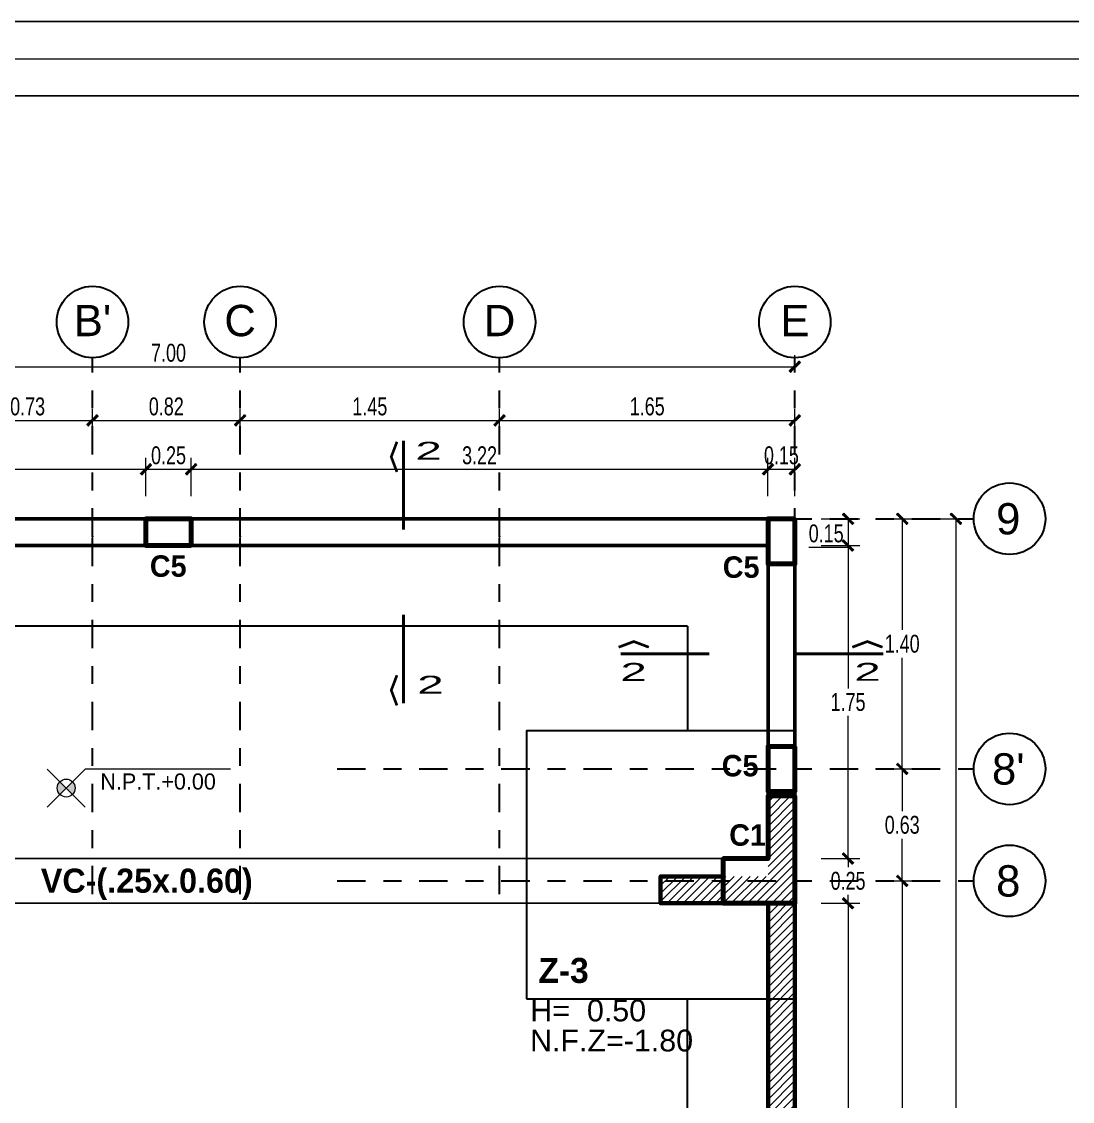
# Model space of a CAD drawing. Header units: millimetres. Extents: x 10559 to 10691, y -16579 to -16550.
# Drawn here: x 10564.42 to 10570.29, y -16556.39 to -16550.35 of the extents above; entities that cross this region are included whole.
import ezdxf
from ezdxf.enums import TextEntityAlignment as Align

# ---------------------------------------------------------------- set-up
doc = ezdxf.new("R2010")
doc.units = ezdxf.units.MM
doc.linetypes.add('Punto & Rayas', pattern=[0.335139, 0.15875, -0.088194, 0, -0.088194])
for name, color, linetype, lineweight in [('cimentacion', 4, 'Continuous', 30), ('COLUMNAS', 3, 'Continuous', 80), ('p2', 53, 'Continuous', 20), ('P6', 255, 'Continuous', 20), ('Pluma 0.09', 5, 'Continuous', 0), ('TEXTO 2', 3, 'Continuous', 5), ('TEXTO VIGAS', 3, 'Continuous', 20)]:
    doc.layers.add(name, color=color, linetype=linetype, lineweight=lineweight)
for name, color, linetype in [('Nuevo_Estructura - Forjados', 7, 'Continuous'), ('Texto', 5, 'Continuous'), ('Textos', 8, 'Continuous')]:
    doc.layers.add(name, color=color, linetype=linetype)
doc.layers.add('Nuevo_Estructura - Forjados_Pluma_Nº__209', color=7, linetype='Continuous', lineweight=30, true_color=0x3e4f7b)
doc.layers.add('Nuevo_Estructura - Forjados_Pluma_Nº__219', color=7, linetype='Continuous', lineweight=13, true_color=0x404b6a)
doc.styles.add('ARIAL', font='arial.ttf')
doc.styles.add('Estilo_Generado_1', font='arial.ttf')
doc.styles.add('Henry', font='GOTHICB.TTF')
doc.styles.add('mahico', font='GOTHIC.TTF', dxfattribs={"width": 0.75})
doc.styles.add('style1', font='arial.ttf')
doc.styles.add('stylus', font='stylu.ttf')
doc.dimstyles.new('Copia de 50 P', dxfattribs={"dimtxt": 0.1, "dimasz": 0.01, "dimexe": 0.065, "dimexo": 0.0625, "dimgap": 0.025, "dimtad": 1, "dimtih": 1, "dimtoh": 1, "dimzin": 0, "dimdsep": 46, "dimtxsty": 'mahico', "dimblk": 'pa cotas', "dimcen": 0.09, "dimdle": 0.3, "dimclrd": 256, "dimclre": 256, "dimclrt": 256, "dimadec": 0, "dimazin": 0, "dimtfac": 1, "dimtofl": 0, "dimtmove": 0, "dimatfit": 3, "dimfxl": 0.15, "dimfxlon": 1, "dimtolj": 1, "dimtzin": 0, "dimlwd": 5, "dimlwe": 5, "dimarcsym": 0})

# ---------------------------------------------------------------- blocks, each defined once
blk = doc.blocks.new('A$C25241A85')
at = {"layer": 'p2', "lineweight": 9}
h = blk.add_hatch(color=256, dxfattribs=at)
h.paths.add_polyline_path([(0.0707, 0.1414, 0.198912), (0.0561, 0.1061, 0.198912), (0.0707, 0.0707), (0.1061, 0.1061)])
h.paths.add_polyline_path([(0.1061, 0.1061), (0.1414, 0.0707, 0.198912), (0.1561, 0.1061, 0.198912), (0.1414, 0.1414)])
at = {"layer": 'p2'}
blk.add_line((0.2121, 0), (0, 0.2121), dxfattribs=at)
blk.add_lwpolyline([(1.0236, 0.2121), (0.2121, 0.2121), (0, 0)], dxfattribs=at)
blk.add_circle((0.1061, 0.1061), 0.05, dxfattribs=at)
blk = doc.blocks.new('Marcador de red estándar')
at = {"layer": 'Nuevo_Estructura - Forjados_Pluma_Nº__209', "color": 167, "linetype": 'Punto & Rayas', "lineweight": 30, "true_color": 0x3e4f7b}
for p, q in [((7.9, 0), (9.9, 0)), ((9.9, 0), (10.9, 0))]:
    blk.add_line(p, q, dxfattribs=at)
at = {"layer": 'Nuevo_Estructura - Forjados_Pluma_Nº__209', "color": 167, "linetype": 'Continuous', "lineweight": 30, "true_color": 0x3e4f7b}
blk.add_circle((11.1, 0), 0.2, dxfattribs=at)
at = {"layer": 'Nuevo_Estructura - Forjados_Pluma_Nº__209', "color": 167, "linetype": 'Punto & Rayas', "lineweight": 30, "true_color": 0x3e4f7b}
blk.add_point((9.9, 0), dxfattribs=at)
blk.add_point((9.9, 0), dxfattribs=at)
at = {"layer": 'Nuevo_Estructura - Forjados_Pluma_Nº__219', "color": 167, "lineweight": 13, "true_color": 0x404b6a, "style": 'Estilo_Generado_1'}
for tag, p in [('AC_MarkerText_1_0', (-10.9725, -0.04)), ('AC_MarkerText_1_1', (11.2275, -0.04))]:
    blk.add_attdef(tag, text='', height=0.175, rotation=270, dxfattribs=at).set_placement(p, align=Align.TOP_CENTER)
blk = doc.blocks.new('Marcador de red estándar_2')
at = {"layer": 'Nuevo_Estructura - Forjados_Pluma_Nº__209', "color": 167, "linetype": 'Punto & Rayas', "lineweight": 30, "true_color": 0x3e4f7b}
for p, q in [((-0.9423, 0), (-4.5, 0)), ((0.9423, 0), (4.5, 0))]:
    blk.add_line(p, q, dxfattribs=at)
at = {"layer": 'Nuevo_Estructura - Forjados_Pluma_Nº__209', "color": 167, "linetype": 'Continuous', "lineweight": 30, "true_color": 0x3e4f7b}
for centre in [(-4.7, 0), (4.7, 0)]:
    blk.add_circle(centre, 0.2, dxfattribs=at)
at = {"layer": 'Nuevo_Estructura - Forjados_Pluma_Nº__209', "color": 167, "linetype": 'Punto & Rayas', "lineweight": 30, "true_color": 0x3e4f7b}
blk.add_point((0.9423, 0), dxfattribs=at)
blk.add_point((0.9423, 0), dxfattribs=at)
at = {"layer": 'Nuevo_Estructura - Forjados_Pluma_Nº__219', "color": 167, "lineweight": 13, "true_color": 0x404b6a, "style": 'Estilo_Generado_1'}
for tag, p in [('AC_MarkerText_1_0', (-4.7, -0.1675)), ('AC_MarkerText_1_1', (4.7, -0.1675))]:
    blk.add_attdef(tag, text='', height=0.175, rotation=180, dxfattribs=at).set_placement(p, align=Align.TOP_CENTER)
blk = doc.blocks.new('pa cotas')
h = blk.add_hatch(color=256)
h.paths.add_polyline_path([(2.38, 3.09), (-3.09, -2.38), (-2.38, -3.09)])
h.paths.add_polyline_path([(3.09, 2.38), (2.38, 3.09), (-2.38, -3.09)])
blk.add_line((-2.38, -3.09), (2.38, 3.09))
blk.add_lwpolyline([(3.09, 2.38), (2.38, 3.09), (-3.09, -2.38), (-2.38, -3.09)], close=True)
blk = doc.blocks.new('*D493')
at = {"lineweight": 5, "transparency": 16777216}
for p, q in [((10608.2027, -16552.1931), (10608.4177, -16552.1931)), ((10608.3527, -16552.2031), (10608.3527, -16562.1156)), ((10608.3527, -16572.1831), (10608.3527, -16562.2706)), ((10608.3527, -16572.1931), (10608.4177, -16572.1931))]:
    blk.add_line(p, q, dxfattribs=at)
at = {"layer": 'Defpoints', "color": 0, "transparency": 16777216}
for p in [(10607.4527, -16552.1931), (10608.3527, -16572.1931), (10608.3527, -16572.1931)]:
    blk.add_point(p, dxfattribs=at)
at = {"lineweight": 5, "transparency": 16777216, "xscale": 0.01, "yscale": 0.01, "zscale": 0.01}
for p, rotation in [((10608.3527, -16552.1931), 90), ((10608.3527, -16572.1931), 270)]:
    blk.add_blockref('pa cotas', p, dxfattribs=dict(at, rotation=rotation))
at = {"transparency": 16777216, "insert": (10608.3527, -16562.1931), "char_height": 0.1, "attachment_point": 5, "style": 'mahico'}
blk.add_mtext('\\A1;20.00', dxfattribs=at)
blk = doc.blocks.new('*D494')
at = {"lineweight": 5, "transparency": 16777216}
for p, q in [((10607.9027, -16552.1931), (10608.1177, -16552.1931)), ((10608.0527, -16552.2031), (10608.0527, -16552.815)), ((10608.0527, -16553.582), (10608.0527, -16552.9701)), ((10607.9027, -16553.592), (10608.1177, -16553.592))]:
    blk.add_line(p, q, dxfattribs=at)
at = {"layer": 'Defpoints', "color": 0, "transparency": 16777216}
for p in [(10607.4527, -16552.1931), (10607.4527, -16553.592), (10608.0527, -16553.592)]:
    blk.add_point(p, dxfattribs=at)
at = {"lineweight": 5, "transparency": 16777216, "xscale": 0.01, "yscale": 0.01, "zscale": 0.01}
for p, rotation in [((10608.0527, -16552.1931), 90), ((10608.0527, -16553.592), 270)]:
    blk.add_blockref('pa cotas', p, dxfattribs=dict(at, rotation=rotation))
at = {"transparency": 16777216, "insert": (10608.0527, -16552.8925), "char_height": 0.1, "attachment_point": 5, "style": 'mahico'}
blk.add_mtext('\\A1;1.40', dxfattribs=at)
blk = doc.blocks.new('*D495')
at = {"lineweight": 5, "transparency": 16777216}
for p, q in [((10607.9027, -16553.592), (10608.1177, -16553.592)), ((10608.0527, -16553.602), (10608.0527, -16553.8275)), ((10608.0527, -16554.2081), (10608.0527, -16553.9826)), ((10607.9027, -16554.2181), (10608.1177, -16554.2181))]:
    blk.add_line(p, q, dxfattribs=at)
at = {"layer": 'Defpoints', "color": 0, "transparency": 16777216}
for p in [(10607.4527, -16553.592), (10607.4527, -16554.2181), (10608.0527, -16554.2181)]:
    blk.add_point(p, dxfattribs=at)
at = {"lineweight": 5, "transparency": 16777216, "xscale": 0.01, "yscale": 0.01, "zscale": 0.01}
for p, rotation in [((10608.0527, -16553.592), 90), ((10608.0527, -16554.2181), 270)]:
    blk.add_blockref('pa cotas', p, dxfattribs=dict(at, rotation=rotation))
at = {"transparency": 16777216, "insert": (10608.0527, -16553.905), "char_height": 0.1, "attachment_point": 5, "style": 'mahico'}
blk.add_mtext('\\A1;0.63', dxfattribs=at)
blk = doc.blocks.new('*D496')
at = {"lineweight": 5, "transparency": 16777216}
for p, q in [((10607.9027, -16554.2181), (10608.1177, -16554.2181)), ((10608.0527, -16554.2281), (10608.0527, -16556.0156)), ((10608.0527, -16557.9581), (10608.0527, -16556.1706)), ((10607.9027, -16557.9681), (10608.1177, -16557.9681))]:
    blk.add_line(p, q, dxfattribs=at)
at = {"layer": 'Defpoints', "color": 0, "transparency": 16777216}
for p in [(10607.4527, -16554.2181), (10607.4527, -16557.9681), (10608.0527, -16557.9681)]:
    blk.add_point(p, dxfattribs=at)
at = {"lineweight": 5, "transparency": 16777216, "xscale": 0.01, "yscale": 0.01, "zscale": 0.01}
for p, rotation in [((10608.0527, -16554.2181), 90), ((10608.0527, -16557.9681), 270)]:
    blk.add_blockref('pa cotas', p, dxfattribs=dict(at, rotation=rotation))
at = {"transparency": 16777216, "insert": (10608.0527, -16556.0931), "char_height": 0.1, "attachment_point": 5, "style": 'mahico'}
blk.add_mtext('\\A1;3.75', dxfattribs=at)
blk = doc.blocks.new('*D504')
at = {"lineweight": 5, "transparency": 16777216}
for p, q in [((10600.4527, -16551.4931), (10600.4527, -16551.2781)), ((10607.4527, -16551.3431), (10607.4527, -16551.2781)), ((10600.4627, -16551.3431), (10607.4427, -16551.3431))]:
    blk.add_line(p, q, dxfattribs=at)
at = {"layer": 'Defpoints', "color": 0, "transparency": 16777216}
for p in [(10607.4527, -16551.3431), (10607.4527, -16551.3431), (10600.4527, -16552.2431)]:
    blk.add_point(p, dxfattribs=at)
at = {"lineweight": 5, "transparency": 16777216, "xscale": 0.01, "yscale": 0.01, "zscale": 0.01, "rotation": 180}
blk.add_blockref('pa cotas', (10600.4527, -16551.3431), dxfattribs=at)
at = {"lineweight": 5, "transparency": 16777216, "xscale": 0.01, "yscale": 0.01, "zscale": 0.01}
blk.add_blockref('pa cotas', (10607.4527, -16551.3431), dxfattribs=at)
at = {"transparency": 16777216, "insert": (10603.9527, -16551.2656), "char_height": 0.1, "attachment_point": 5, "style": 'mahico'}
blk.add_mtext('\\A1;7.00', dxfattribs=at)
blk = doc.blocks.new('*D506')
at = {"lineweight": 5, "transparency": 16777216}
for p, q in [((10602.8027, -16551.7931), (10602.8027, -16551.5781)), ((10603.5277, -16551.7931), (10603.5277, -16551.5781)), ((10602.8127, -16551.6431), (10603.5177, -16551.6431))]:
    blk.add_line(p, q, dxfattribs=at)
at = {"layer": 'Defpoints', "color": 0, "transparency": 16777216}
for p in [(10603.5277, -16551.6431), (10602.8027, -16552.1931), (10603.5277, -16552.1931)]:
    blk.add_point(p, dxfattribs=at)
at = {"lineweight": 5, "transparency": 16777216, "xscale": 0.01, "yscale": 0.01, "zscale": 0.01, "rotation": 180}
blk.add_blockref('pa cotas', (10602.8027, -16551.6431), dxfattribs=at)
at = {"lineweight": 5, "transparency": 16777216, "xscale": 0.01, "yscale": 0.01, "zscale": 0.01}
blk.add_blockref('pa cotas', (10603.5277, -16551.6431), dxfattribs=at)
at = {"transparency": 16777216, "insert": (10603.1652, -16551.5656), "char_height": 0.1, "attachment_point": 5, "style": 'mahico'}
blk.add_mtext('\\A1;0.73', dxfattribs=at)
blk = doc.blocks.new('*D507')
at = {"lineweight": 5, "transparency": 16777216}
for p, q in [((10603.5277, -16551.7931), (10603.5277, -16551.5781)), ((10604.3527, -16551.7931), (10604.3527, -16551.5781)), ((10603.5377, -16551.6431), (10604.3427, -16551.6431))]:
    blk.add_line(p, q, dxfattribs=at)
at = {"layer": 'Defpoints', "color": 0, "transparency": 16777216}
for p in [(10604.3527, -16551.6431), (10603.5277, -16552.1931), (10604.3527, -16552.1931)]:
    blk.add_point(p, dxfattribs=at)
at = {"lineweight": 5, "transparency": 16777216, "xscale": 0.01, "yscale": 0.01, "zscale": 0.01, "rotation": 180}
blk.add_blockref('pa cotas', (10603.5277, -16551.6431), dxfattribs=at)
at = {"lineweight": 5, "transparency": 16777216, "xscale": 0.01, "yscale": 0.01, "zscale": 0.01}
blk.add_blockref('pa cotas', (10604.3527, -16551.6431), dxfattribs=at)
at = {"transparency": 16777216, "insert": (10603.9402, -16551.5656), "char_height": 0.1, "attachment_point": 5, "style": 'mahico'}
blk.add_mtext('\\A1;0.82', dxfattribs=at)
blk = doc.blocks.new('*D472')
at = {"lineweight": 5, "transparency": 16777216}
for p, q in [((10604.3527, -16551.7931), (10604.3527, -16551.5781)), ((10605.8027, -16551.7931), (10605.8027, -16551.5781)), ((10604.3627, -16551.6431), (10605.7927, -16551.6431))]:
    blk.add_line(p, q, dxfattribs=at)
at = {"layer": 'Defpoints', "color": 0, "transparency": 16777216}
for p in [(10605.8027, -16551.6431), (10604.3527, -16552.1931), (10605.8027, -16552.1931)]:
    blk.add_point(p, dxfattribs=at)
at = {"lineweight": 5, "transparency": 16777216, "xscale": 0.01, "yscale": 0.01, "zscale": 0.01, "rotation": 180}
blk.add_blockref('pa cotas', (10604.3527, -16551.6431), dxfattribs=at)
at = {"lineweight": 5, "transparency": 16777216, "xscale": 0.01, "yscale": 0.01, "zscale": 0.01}
blk.add_blockref('pa cotas', (10605.8027, -16551.6431), dxfattribs=at)
at = {"transparency": 16777216, "insert": (10605.0777, -16551.5656), "char_height": 0.1, "attachment_point": 5, "style": 'mahico'}
blk.add_mtext('\\A1;1.45', dxfattribs=at)
blk = doc.blocks.new('*D473')
at = {"lineweight": 5, "transparency": 16777216}
for p, q in [((10605.8027, -16551.7931), (10605.8027, -16551.5781)), ((10607.4527, -16551.7931), (10607.4527, -16551.5781)), ((10605.8127, -16551.6431), (10607.4427, -16551.6431))]:
    blk.add_line(p, q, dxfattribs=at)
at = {"layer": 'Defpoints', "color": 0, "transparency": 16777216}
for p in [(10607.4527, -16551.6431), (10605.8027, -16552.1931), (10607.4527, -16552.1931)]:
    blk.add_point(p, dxfattribs=at)
at = {"lineweight": 5, "transparency": 16777216, "xscale": 0.01, "yscale": 0.01, "zscale": 0.01, "rotation": 180}
blk.add_blockref('pa cotas', (10605.8027, -16551.6431), dxfattribs=at)
at = {"lineweight": 5, "transparency": 16777216, "xscale": 0.01, "yscale": 0.01, "zscale": 0.01}
blk.add_blockref('pa cotas', (10607.4527, -16551.6431), dxfattribs=at)
at = {"transparency": 16777216, "insert": (10606.6277, -16551.5656), "char_height": 0.1, "attachment_point": 5, "style": 'mahico'}
blk.add_mtext('\\A1;1.65', dxfattribs=at)
blk = doc.blocks.new('*D381')
at = {"lineweight": 5, "transparency": 16777216}
for p, q in [((10561.8939, -16553.0051), (10561.8939, -16552.7901)), ((10565.1178, -16553.0051), (10565.1178, -16552.7901)), ((10561.9039, -16552.8551), (10565.1078, -16552.8551))]:
    blk.add_line(p, q, dxfattribs=at)
at = {"layer": 'Defpoints', "color": 0, "transparency": 16777216}
for p in [(10565.1178, -16552.8551), (10561.8939, -16553.1317), (10565.1178, -16553.1317)]:
    blk.add_point(p, dxfattribs=at)
at = {"lineweight": 5, "transparency": 16777216, "xscale": 0.01, "yscale": 0.01, "zscale": 0.01, "rotation": 180}
blk.add_blockref('pa cotas', (10561.8939, -16552.8551), dxfattribs=at)
at = {"lineweight": 5, "transparency": 16777216, "xscale": 0.01, "yscale": 0.01, "zscale": 0.01}
blk.add_blockref('pa cotas', (10565.1178, -16552.8551), dxfattribs=at)
at = {"transparency": 16777216, "insert": (10563.5059, -16552.7775), "char_height": 0.1, "attachment_point": 5, "style": 'mahico'}
blk.add_mtext('\\A1;3.22', dxfattribs=at)
blk = doc.blocks.new('*D382')
at = {"lineweight": 5, "transparency": 16777216}
for p, q in [((10565.1178, -16553.0051), (10565.1178, -16552.7901)), ((10565.3701, -16553.0051), (10565.3701, -16552.7901)), ((10565.1278, -16552.8551), (10565.3601, -16552.8551))]:
    blk.add_line(p, q, dxfattribs=at)
at = {"layer": 'Defpoints', "color": 0, "transparency": 16777216}
for p in [(10565.3701, -16552.8551), (10565.1178, -16553.1317), (10565.3701, -16553.1317)]:
    blk.add_point(p, dxfattribs=at)
at = {"lineweight": 5, "transparency": 16777216, "xscale": 0.01, "yscale": 0.01, "zscale": 0.01, "rotation": 180}
blk.add_blockref('pa cotas', (10565.1178, -16552.8551), dxfattribs=at)
at = {"lineweight": 5, "transparency": 16777216, "xscale": 0.01, "yscale": 0.01, "zscale": 0.01}
blk.add_blockref('pa cotas', (10565.3701, -16552.8551), dxfattribs=at)
at = {"transparency": 16777216, "insert": (10565.2439, -16552.7775), "char_height": 0.1, "attachment_point": 5, "style": 'mahico'}
blk.add_mtext('\\A1;0.25', dxfattribs=at)
blk = doc.blocks.new('*D383')
at = {"lineweight": 5, "transparency": 16777216}
for p, q in [((10565.3701, -16553.0051), (10565.3701, -16552.7901)), ((10568.5939, -16553.0051), (10568.5939, -16552.7901)), ((10565.3801, -16552.8551), (10568.5839, -16552.8551))]:
    blk.add_line(p, q, dxfattribs=at)
at = {"layer": 'Defpoints', "color": 0, "transparency": 16777216}
for p in [(10568.5939, -16552.8551), (10565.3701, -16553.1317), (10568.5939, -16553.1317)]:
    blk.add_point(p, dxfattribs=at)
at = {"lineweight": 5, "transparency": 16777216, "xscale": 0.01, "yscale": 0.01, "zscale": 0.01, "rotation": 180}
blk.add_blockref('pa cotas', (10565.3701, -16552.8551), dxfattribs=at)
at = {"lineweight": 5, "transparency": 16777216, "xscale": 0.01, "yscale": 0.01, "zscale": 0.01}
blk.add_blockref('pa cotas', (10568.5939, -16552.8551), dxfattribs=at)
at = {"transparency": 16777216, "insert": (10566.982, -16552.7775), "char_height": 0.1, "attachment_point": 5, "style": 'mahico'}
blk.add_mtext('\\A1;3.22', dxfattribs=at)
blk = doc.blocks.new('*D384')
at = {"lineweight": 5, "transparency": 16777216}
for p, q in [((10568.5939, -16553.0051), (10568.5939, -16552.7901)), ((10568.7439, -16553.0051), (10568.7439, -16552.7901)), ((10568.6039, -16552.8551), (10568.7339, -16552.8551))]:
    blk.add_line(p, q, dxfattribs=at)
at = {"layer": 'Defpoints', "color": 0, "transparency": 16777216}
for p in [(10568.7439, -16552.8551), (10568.5939, -16553.1317), (10568.7439, -16553.1317)]:
    blk.add_point(p, dxfattribs=at)
at = {"lineweight": 5, "transparency": 16777216, "xscale": 0.01, "yscale": 0.01, "zscale": 0.01, "rotation": 180}
blk.add_blockref('pa cotas', (10568.5939, -16552.8551), dxfattribs=at)
at = {"lineweight": 5, "transparency": 16777216, "xscale": 0.01, "yscale": 0.01, "zscale": 0.01}
blk.add_blockref('pa cotas', (10568.7439, -16552.8551), dxfattribs=at)
at = {"transparency": 16777216, "insert": (10568.6689, -16552.7775), "char_height": 0.1, "attachment_point": 5, "style": 'mahico'}
blk.add_mtext('\\A1;0.15', dxfattribs=at)
blk = doc.blocks.new('*D403')
at = {"lineweight": 5, "transparency": 16777216}
for p, q in [((10568.8914, -16553.1317), (10569.1064, -16553.1317)), ((10569.0414, -16553.1417), (10569.0414, -16553.2717)), ((10569.0414, -16553.2917), (10568.8218, -16553.2917)), ((10568.8914, -16553.2817), (10569.1064, -16553.2817)), ((10569.0414, -16553.2817), (10569.0414, -16553.2917))]:
    blk.add_line(p, q, dxfattribs=at)
at = {"layer": 'Defpoints', "color": 0, "transparency": 16777216}
for p in [(10568.7439, -16553.1317), (10568.5939, -16553.2817), (10569.0414, -16553.2817)]:
    blk.add_point(p, dxfattribs=at)
at = {"lineweight": 5, "transparency": 16777216, "xscale": 0.01, "yscale": 0.01, "zscale": 0.01}
for p, rotation in [((10569.0414, -16553.1317), 90), ((10569.0414, -16553.2817), 270)]:
    blk.add_blockref('pa cotas', p, dxfattribs=dict(at, rotation=rotation))
at = {"transparency": 16777216, "insert": (10568.9191, -16553.2141), "char_height": 0.1, "attachment_point": 5, "style": 'mahico'}
blk.add_mtext('\\A1;0.15', dxfattribs=at)
blk = doc.blocks.new('*D404')
at = {"lineweight": 5, "transparency": 16777216}
for p, q in [((10568.8914, -16553.2817), (10569.1064, -16553.2817)), ((10569.0414, -16553.2917), (10569.0414, -16554.0804)), ((10569.0414, -16555.0217), (10569.0414, -16554.2329)), ((10568.8914, -16555.0317), (10569.1064, -16555.0317))]:
    blk.add_line(p, q, dxfattribs=at)
at = {"layer": 'Defpoints', "color": 0, "transparency": 16777216}
for p in [(10568.5939, -16553.2817), (10568.5939, -16555.0317), (10569.0414, -16555.0317)]:
    blk.add_point(p, dxfattribs=at)
at = {"lineweight": 5, "transparency": 16777216, "xscale": 0.01, "yscale": 0.01, "zscale": 0.01}
for p, rotation in [((10569.0414, -16553.2817), 90), ((10569.0414, -16555.0317), 270)]:
    blk.add_blockref('pa cotas', p, dxfattribs=dict(at, rotation=rotation))
at = {"transparency": 16777216, "insert": (10569.0414, -16554.1567), "char_height": 0.1, "attachment_point": 5, "style": 'mahico'}
blk.add_mtext('\\A1;1.75', dxfattribs=at)
blk = doc.blocks.new('*D405')
at = {"lineweight": 5, "transparency": 16777216}
for p, q in [((10568.8914, -16555.0317), (10569.1064, -16555.0317)), ((10569.0414, -16555.0417), (10569.0414, -16555.0791)), ((10569.0414, -16555.2717), (10569.0414, -16555.2342)), ((10568.8914, -16555.2817), (10569.1064, -16555.2817))]:
    blk.add_line(p, q, dxfattribs=at)
at = {"layer": 'Defpoints', "color": 0, "transparency": 16777216}
for p in [(10568.5939, -16555.0317), (10568.7439, -16555.2817), (10569.0414, -16555.2817)]:
    blk.add_point(p, dxfattribs=at)
at = {"lineweight": 5, "transparency": 16777216, "xscale": 0.01, "yscale": 0.01, "zscale": 0.01}
for p, rotation in [((10569.0414, -16555.0317), 90), ((10569.0414, -16555.2817), 270)]:
    blk.add_blockref('pa cotas', p, dxfattribs=dict(at, rotation=rotation))
at = {"transparency": 16777216, "insert": (10569.0414, -16555.1567), "char_height": 0.1, "attachment_point": 5, "style": 'mahico'}
blk.add_mtext('\\A1;0.25', dxfattribs=at)
blk = doc.blocks.new('*D406')
at = {"lineweight": 5, "transparency": 16777216}
for p, q in [((10568.8914, -16555.2817), (10569.1064, -16555.2817)), ((10569.0414, -16555.2917), (10569.0414, -16556.9541)), ((10569.0414, -16558.7717), (10569.0414, -16557.1092)), ((10568.8914, -16558.7817), (10569.1064, -16558.7817))]:
    blk.add_line(p, q, dxfattribs=at)
at = {"layer": 'Defpoints', "color": 0, "transparency": 16777216}
for p in [(10568.7439, -16555.2817), (10568.7439, -16558.7817), (10569.0414, -16558.7817)]:
    blk.add_point(p, dxfattribs=at)
at = {"lineweight": 5, "transparency": 16777216, "xscale": 0.01, "yscale": 0.01, "zscale": 0.01}
for p, rotation in [((10569.0414, -16555.2817), 90), ((10569.0414, -16558.7817), 270)]:
    blk.add_blockref('pa cotas', p, dxfattribs=dict(at, rotation=rotation))
at = {"transparency": 16777216, "insert": (10569.0414, -16557.0317), "char_height": 0.1, "attachment_point": 5, "style": 'mahico'}
blk.add_mtext('\\A1;3.50', dxfattribs=at)
blk = doc.blocks.new('HTRHTRHTR')
for p, q in [((4244.53, 437.54), (3391.88, 437.54)), ((4235.83, 428.85), (3400.57, 428.85))]:
    blk.add_line(p, q)
at = {"layer": 'P6', "color": 7}
blk.add_line((3396.22, 433.19), (4240.18, 433.19), dxfattribs=at)
blk = doc.blocks.new('fdvfvfdvdf')
at = {"layer": 'Nuevo_Estructura - Forjados', "color": 8, "linetype": 'Continuous', "lineweight": 15}
ref = blk.add_blockref('Marcador de red estándar', (10603.5277, -16562.1931), dxfattribs=dict(at, rotation=90))
ref.add_attrib('AC_MarkerText_1_1', "B'", dxfattribs={"layer": 'Nuevo_Estructura - Forjados_Pluma_Nº__219', "color": 167, "lineweight": 13, "true_color": 0x404b6a, "height": 0.175, "style": 'Estilo_Generado_1'}).set_placement((10603.5277, -16550.9973), align=Align.TOP_CENTER)
ref = blk.add_blockref('Marcador de red estándar', (10604.3527, -16562.1931), dxfattribs=dict(at, rotation=90))
ref.add_attrib('AC_MarkerText_1_1', 'C', dxfattribs={"layer": 'Nuevo_Estructura - Forjados_Pluma_Nº__219', "color": 167, "lineweight": 13, "true_color": 0x404b6a, "height": 0.175, "style": 'Estilo_Generado_1'}).set_placement((10604.3527, -16550.9973), align=Align.TOP_CENTER)
ref = blk.add_blockref('Marcador de red estándar', (10605.8027, -16562.1931), dxfattribs=dict(at, rotation=90))
ref.add_attrib('AC_MarkerText_1_1', 'D', dxfattribs={"layer": 'Nuevo_Estructura - Forjados_Pluma_Nº__219', "color": 167, "lineweight": 13, "true_color": 0x404b6a, "height": 0.175, "style": 'Estilo_Generado_1'}).set_placement((10605.8027, -16550.9973), align=Align.TOP_CENTER)
ref = blk.add_blockref('Marcador de red estándar', (10607.4527, -16562.1931), dxfattribs=dict(at, rotation=90))
ref.add_attrib('AC_MarkerText_1_1', 'E', dxfattribs={"layer": 'Nuevo_Estructura - Forjados_Pluma_Nº__219', "color": 167, "lineweight": 13, "true_color": 0x404b6a, "height": 0.175, "style": 'Estilo_Generado_1'}).set_placement((10607.4527, -16550.9973), align=Align.TOP_CENTER)
ref = blk.add_blockref('Marcador de red estándar_2', (10603.9527, -16552.1931), dxfattribs=dict(at, rotation=180))
ref.add_attrib('AC_MarkerText_1', '9', dxfattribs={"layer": 'Nuevo_Estructura - Forjados_Pluma_Nº__219', "color": 167, "lineweight": 13, "true_color": 0x404b6a, "height": 0.175, "style": 'Estilo_Generado_1'}).set_placement((10608.6454, -16552.1056), align=Align.TOP_CENTER)
ref.add_attrib('AC_MarkerText_1_1', '9', dxfattribs={"layer": 'Nuevo_Estructura - Forjados_Pluma_Nº__219', "color": 167, "lineweight": 13, "true_color": 0x404b6a, "height": 0.175, "style": 'Estilo_Generado_1'}).set_placement((10599.2473, -16552.1056), align=Align.TOP_CENTER)
ref = blk.add_blockref('Marcador de red estándar_2', (10603.9527, -16553.592), dxfattribs=dict(at, rotation=180))
ref.add_attrib('AC_MarkerText_1', "8'", dxfattribs={"layer": 'Nuevo_Estructura - Forjados_Pluma_Nº__219', "color": 167, "lineweight": 13, "true_color": 0x404b6a, "height": 0.175, "style": 'Estilo_Generado_1'}).set_placement((10608.6454, -16553.5045), align=Align.TOP_CENTER)
ref.add_attrib('AC_MarkerText_1_1', "8'", dxfattribs={"layer": 'Nuevo_Estructura - Forjados_Pluma_Nº__219', "color": 167, "lineweight": 13, "true_color": 0x404b6a, "height": 0.175, "style": 'Estilo_Generado_1'}).set_placement((10599.2473, -16553.5045), align=Align.TOP_CENTER)
ref = blk.add_blockref('Marcador de red estándar_2', (10603.9527, -16554.2181), dxfattribs=dict(at, rotation=180))
ref.add_attrib('AC_MarkerText_1', '8', dxfattribs={"layer": 'Nuevo_Estructura - Forjados_Pluma_Nº__219', "color": 167, "lineweight": 13, "true_color": 0x404b6a, "height": 0.175, "style": 'Estilo_Generado_1'}).set_placement((10608.6454, -16554.1306), align=Align.TOP_CENTER)
ref.add_attrib('AC_MarkerText_1_1', '8', dxfattribs={"layer": 'Nuevo_Estructura - Forjados_Pluma_Nº__219', "color": 167, "lineweight": 13, "true_color": 0x404b6a, "height": 0.175, "style": 'Estilo_Generado_1'}).set_placement((10599.2473, -16554.1306), align=Align.TOP_CENTER)
dim = blk.add_linear_dim(base=(10607.4527, -16551.3431), p1=(10600.4527, -16552.2431), p2=(10607.4527, -16551.3431), dimstyle='Copia de 50 P')
dim.commit()
dim.dimension.update_dxf_attribs({"geometry": '*D504', "text_midpoint": (10603.9527, -16551.2656)})
for base, p1, p2, picture, middle in [((10603.527745453, -16551.643130556), (10602.802745452, -16552.193130385), (10603.527745453, -16552.193130385), '*D506', (10603.165245453, -16551.56561526)), ((10604.3527454524, -16551.643130556), (10603.5277454531, -16552.1931303854), (10604.3527454524, -16552.1931303854), '*D507', (10603.9402454527, -16551.5656152603)), ((10605.8027, -16551.6431), (10604.3527, -16552.1931), (10605.8027, -16552.1931), '*D472', (10605.0777, -16551.5656)), ((10607.4527, -16551.6431), (10605.8027, -16552.1931), (10607.4527, -16552.1931), '*D473', (10606.6277, -16551.5656))]:
    dim = blk.add_linear_dim(base=base, p1=p1, p2=p2, dimstyle='Copia de 50 P', override={"dimtmove": 1})
    dim.commit()
    dim.dimension.update_dxf_attribs({"geometry": picture, "text_midpoint": middle})
dim = blk.add_linear_dim(base=(10608.3527, -16572.1931), p1=(10607.4527, -16552.1931), p2=(10608.3527, -16572.1931), angle=270, dimstyle='Copia de 50 P')
dim.commit()
dim.dimension.update_dxf_attribs({"geometry": '*D493', "text_midpoint": (10608.3527, -16562.1931)})
for base, p1, p2, picture, middle in [((10608.0527, -16553.592), (10607.4527, -16552.1931), (10607.4527, -16553.592), '*D494', (10608.0527, -16552.8925)), ((10608.0527, -16554.2181), (10607.4527, -16553.592), (10607.4527, -16554.2181), '*D495', (10608.0527, -16553.905)), ((10608.0527, -16557.9681), (10607.4527, -16554.2181), (10607.4527, -16557.9681), '*D496', (10608.0527, -16556.0931))]:
    dim = blk.add_linear_dim(base=base, p1=p1, p2=p2, angle=270, dimstyle='Copia de 50 P', override={"dimtmove": 1})
    dim.commit()
    dim.dimension.update_dxf_attribs({"geometry": picture, "text_midpoint": middle})

msp = doc.modelspace()

# ---------------------------------------------------------------- hatches: boundary and pattern name
at = {"layer": 'Pluma 0.09'}
h = msp.add_hatch(dxfattribs=at)
h.set_pattern_fill('LINE', color=256, scale=0.01, angle=45)
h.set_pattern_definition([(45, (-55.576773, 2.326753), (-0.022450640303, 0.022450640303), [])])
h.paths.add_polyline_path([(10567.99395, -16555.13166), (10568.59395, -16555.13166), (10568.59395, -16554.68166), (10568.74395, -16554.68166), (10568.74395, -16570.13166), (10568.59395, -16570.13166), (10568.59395, -16555.28166), (10567.99395, -16555.28166)])

# ---------------------------------------------------------------- linework, layer by layer
at = {"color": 8, "lineweight": 40}
for p, q in [((10566.55785, -16552.6966), (10566.55785, -16553.19085)), ((10566.55785, -16553.6689), (10566.55785, -16554.16315)), ((10568.2659, -16553.88742), (10567.77165, -16553.88742)), ((10569.2382, -16553.88742), (10568.74395, -16553.88742))]:
    msp.add_line(p, q, dxfattribs=at)
for p, q in [((10568.74395, -16553.13166), (10561.74395, -16553.13166)), ((10568.74395, -16568.58166), (10568.74395, -16553.13166)), ((10568.59395, -16553.28166), (10561.89395, -16553.28166)), ((10568.59395, -16555.03166), (10568.59395, -16553.28166)), ((10562.14395, -16555.03166), (10568.34395, -16555.03166)), ((10567.99395, -16555.28166), (10567.99395, -16555.13166)), ((10568.34395, -16555.13166), (10567.99395, -16555.13166)), ((10562.14395, -16555.28166), (10568.34395, -16555.28166)), ((10568.59395, -16555.28166), (10567.99395, -16555.28166)), ((10568.59395, -16567.43166), (10568.59395, -16555.28166))]:
    msp.add_line(p, q)
at = {"color": 4, "const_width": 0.015}
for points in [[(10566.52035, -16552.70107), (10566.48852, -16552.78565), (10566.52035, -16552.86982)], [(10567.75925, -16553.84992), (10567.84383, -16553.81809), (10567.928, -16553.84992)], [(10569.23373, -16553.84992), (10569.14915, -16553.81809), (10569.06498, -16553.84992)], [(10566.52035, -16554.17555), (10566.48852, -16554.09097), (10566.52035, -16554.0068)]]:
    msp.add_lwpolyline(points, dxfattribs=at)
at = {"color": 251, "lineweight": 50, "true_color": 0x636466}
msp.add_lwpolyline([(10561.74395, -16553.13166), (10568.74395, -16553.13166), (10568.74395, -16554.68166), (10568.59395, -16554.68166), (10568.59395, -16553.28166), (10561.89395, -16553.28166), (10561.89395, -16554.68166), (10561.74395, -16554.68166), (10561.74395, -16553.13166)], dxfattribs=at)
at = {"lineweight": 60}
for points in [[(10568.59395, -16555.03166), (10568.59395, -16554.68166), (10568.74395, -16554.68166), (10568.74395, -16570.13166), (10568.59395, -16570.13166)], [(10568.59395, -16567.43166), (10568.59395, -16555.28166), (10567.99395, -16555.28166), (10567.99395, -16555.13166), (10568.34395, -16555.13166)]]:
    msp.add_lwpolyline(points, dxfattribs=at)
msp.add_lwpolyline([(10568.34395, -16555.13166), (10567.99395, -16555.13166), (10567.99395, -16555.28166), (10568.59395, -16555.28166)])
at = {"layer": 'cimentacion'}
for p, q in [((10568.14395, -16553.73166), (10562.34395, -16553.73166)), ((10568.14395, -16553.73166), (10568.14395, -16554.31697)), ((10568.14395, -16558.45666), (10568.14395, -16555.81697))]:
    msp.add_line(p, q, dxfattribs=at)
msp.add_lwpolyline([(10567.24395, -16555.81697), (10568.74395, -16555.81697), (10568.74395, -16554.31697), (10567.24395, -16554.31697)], close=True, dxfattribs=at)
at = {"layer": 'COLUMNAS', "color": 1, "lineweight": 80, "ltscale": 0.2}
for points in [[(10565.37012, -16553.28166), (10565.37012, -16553.13166), (10565.11778, -16553.13166), (10565.11778, -16553.28166)], [(10568.74395, -16553.13166), (10568.59395, -16553.13166), (10568.59395, -16553.384), (10568.74395, -16553.384)], [(10568.74395, -16554.40431), (10568.59395, -16554.40431), (10568.59395, -16554.65666), (10568.74395, -16554.65666)]]:
    msp.add_lwpolyline(points, close=True, dxfattribs=at)
msp.add_lwpolyline([(10568.74395, -16554.68166), (10568.59395, -16554.68166), (10568.59395, -16555.03166), (10568.34395, -16555.03166), (10568.34395, -16555.28166), (10568.74395, -16555.28166), (10568.74395, -16554.68166)], dxfattribs=at)

# ---------------------------------------------------------------- block references
at = {"color": 251, "lineweight": 60, "xscale": 0.04776345228451045, "yscale": 0.04776345228451045, "zscale": 0.04776345228451045}
msp.add_blockref('HTRHTRHTR', (10397.43003, -16571.25012), dxfattribs=at)
for name, p in [('fdvfvfdvdf', (-38.7088, -0.93853)), ('A$C25241A85', (10564.56599, -16554.74379))]:
    msp.add_blockref(name, p)

# ---------------------------------------------------------------- texts
at = {"style": 'stylus'}
msp.add_text('N.P.T.+0.00', height=0.09, dxfattribs=at).set_placement((10565.1856, -16554.60088), align=Align.MIDDLE_CENTER)
at = {"layer": 'Texto', "linetype": 'Continuous', "style": 'Henry'}
msp.add_text('Z-3', height=0.14, dxfattribs=at).set_placement((10567.31133, -16555.72714, 0))
at = {"layer": 'TEXTO 2', "color": 1, "style": 'style1'}
for s, height, p in [('H=  0.50', 0.121636, (10567.2657, -16555.94211)), ('N.F.Z=-1.80', 0.1216363, (10567.26411, -16556.11015))]:
    msp.add_text(s, height=height, rotation=0, dxfattribs=at).set_placement(p)
at = {"layer": 'TEXTO VIGAS', "linetype": 'Continuous', "style": 'Henry'}
for s, height, p in [('C5', 0.12, (10565.24221, -16553.4562)), ('C5', 0.12, (10568.44391, -16553.46201)), ('C5', 0.12, (10568.43813, -16554.57242)), ('C1', 0.12, (10568.47984, -16554.96008)), ('VC-(.25x.0.60)', 0.135, (10565.12221, -16555.22286))]:
    msp.add_text(s, height=height, dxfattribs=at).set_placement(p, align=Align.CENTER)
at = {"layer": 'Textos', "style": 'ARIAL', "width": 1.9}
for p in [(10566.69752, -16552.7515), (10567.84305, -16553.98809), (10569.15002, -16553.98766), (10566.70768, -16554.05972)]:
    msp.add_text('2', height=0.1, dxfattribs=at).set_placement(p, align=Align.MIDDLE_CENTER)

# ---------------------------------------------------------------- dimensions: what is measured, and where the dimension line sits
for base, p1, p2, picture, middle in [((10565.11778, -16552.85506), (10561.89395, -16553.13166), (10565.11778, -16553.13166), '*D381', (10563.50586, -16552.77755)), ((10565.37012, -16552.85506), (10565.11778, -16553.13166), (10565.37012, -16553.13166), '*D382', (10565.24395, -16552.77755)), ((10568.59395, -16552.85506), (10565.37012, -16553.13166), (10568.59395, -16553.13166), '*D383', (10566.98204, -16552.77755))]:
    dim = msp.add_linear_dim(base=base, p1=p1, p2=p2, dimstyle='Copia de 50 P', override={"dimtmove": 1})
    dim.commit()
    dim.dimension.update_dxf_attribs({"geometry": picture, "text_midpoint": middle})
dim = msp.add_linear_dim(base=(10568.74395, -16552.85506), p1=(10568.59395, -16553.13166), p2=(10568.74395, -16553.13166), dimstyle='Copia de 50 P', override={"dimtmove": 1})
dim.commit()
dim.dimension.update_dxf_attribs({"geometry": '*D384', "text_midpoint": (10568.66895, -16552.85506), "dimtype": 160})
dim = msp.add_linear_dim(base=(10569.04141, -16553.28166), p1=(10568.74395, -16553.13166), p2=(10568.59395, -16553.28166), angle=90, dimstyle='Copia de 50 P')
dim.commit()
dim.dimension.update_dxf_attribs({"geometry": '*D403', "text_midpoint": (10568.9191, -16553.21414)})
for base, p1, p2, picture, middle in [((10569.04141, -16555.03166), (10568.59395, -16553.28166), (10568.59395, -16555.03166), '*D404', (10569.04141, -16554.15666)), ((10569.04141, -16555.28166), (10568.59395, -16555.03166), (10568.74395, -16555.28166), '*D405', (10569.04141, -16555.15666)), ((10569.04141, -16558.78166), (10568.74395, -16555.28166), (10568.74395, -16558.78166), '*D406', (10569.04141, -16557.03166))]:
    dim = msp.add_linear_dim(base=base, p1=p1, p2=p2, angle=90, dimstyle='Copia de 50 P', override={"dimtmove": 1})
    dim.commit()
    dim.dimension.update_dxf_attribs({"geometry": picture, "text_midpoint": middle})

doc.saveas('drawing.dxf')
